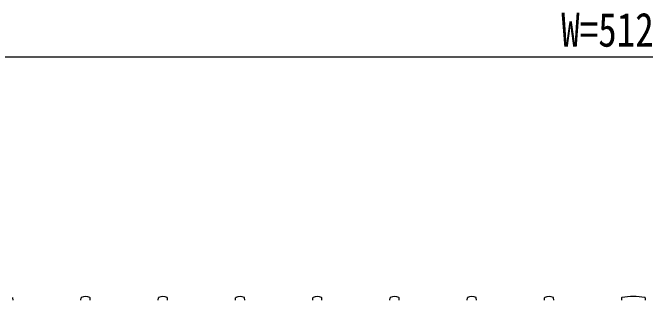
# Model space of a CAD drawing. Units: millimetres, scale not verified. Extents: x -16832 to 16820, y -11892 to 11880.
# Drawn here: x -2477 to -839, y 5992 to 6736 of the extents above; entities that cross this region are included whole.
import ezdxf
from ezdxf.enums import TextEntityAlignment as Align

# ---------------------------------------------------------------- set-up
doc = ezdxf.new("R2010")
doc.units = ezdxf.units.MM
doc.header["$LTSCALE"] = 50
doc.layers.add('0-4_YKK_13', color=4, linetype='Continuous')
doc.layers.add('0-6_YKK_D', color=6, linetype='Continuous')
doc.styles.add('ＭＳ ゴシック', font='')
doc.styles.get('ＭＳ ゴシック').set_extended_font_data('MS Gothic')

msp = doc.modelspace()

# ---------------------------------------------------------------- linework, layer by layer
at = {"layer": '0-4_YKK_13'}
for p, q in [((-2476.43, 5992.32), (-2476.8, 5998.45)), ((-2300.43, 5992.32), (-2300.05, 5998.45)), ((-2276.43, 5992.32), (-2276.8, 5998.45)), ((-2100.43, 5992.32), (-2100.05, 5998.45)), ((-2076.43, 5992.32), (-2076.8, 5998.45)), ((-1900.43, 5992.32), (-1900.05, 5998.45)), ((-1876.43, 5992.32), (-1876.8, 5998.45)), ((-1700.43, 5992.32), (-1700.05, 5998.45)), ((-1676.43, 5992.32), (-1676.8, 5998.45)), ((-1500.43, 5992.32), (-1500.05, 5998.45)), ((-1476.43, 5992.32), (-1476.8, 5998.45)), ((-1300.43, 5992.32), (-1300.05, 5998.45)), ((-1276.43, 5992.32), (-1276.8, 5998.45)), ((-1100.43, 5992.32), (-1100.05, 5998.45)), ((-1076.43, 5992.32), (-1076.8, 5998.45)), ((-900.54, 5998.65), (-900.93, 5992.32)), ((-839.81, 5998.65), (-839.43, 5992.32))]:
    msp.add_line(p, q, dxfattribs=at)
for centre, radius, start, end in [((-2477.8, 5998.39), 1, 3.5, 62.3399), ((-2299.05, 5998.39), 1, 117.6601, 176.5), ((-2288.43, 5978.11), 23.89, 62.3399, 117.6601), ((-2277.8, 5998.39), 1, 3.5, 62.3399), ((-2099.05, 5998.39), 1, 117.6601, 176.5), ((-2088.43, 5978.11), 23.89, 62.3399, 117.6601), ((-2077.8, 5998.39), 1, 3.5, 62.3399), ((-1899.05, 5998.39), 1, 117.6601, 176.5), ((-1888.43, 5978.11), 23.89, 62.3399, 117.6601), ((-1877.8, 5998.39), 1, 3.5, 62.3399), ((-1699.05, 5998.39), 1, 117.6601, 176.5), ((-1688.43, 5978.11), 23.89, 62.3399, 117.6601), ((-1677.8, 5998.39), 1, 3.5, 62.3399), ((-1499.05, 5998.39), 1, 117.6601, 176.5), ((-1488.43, 5978.11), 23.89, 62.3399, 117.6601), ((-1477.8, 5998.39), 1, 3.5, 62.3399), ((-1299.05, 5998.39), 1, 117.6601, 176.5), ((-1288.43, 5978.11), 23.89, 62.3399, 117.6601), ((-1277.8, 5998.39), 1, 3.5, 62.3399), ((-1099.05, 5998.39), 1, 117.6601, 176.5), ((-1088.43, 5978.11), 23.89, 62.3399, 117.6601), ((-1077.8, 5998.39), 1, 3.5, 62.3399), ((-899.54, 5998.59), 1, 99.38883, 176.5), ((-870.18, 5821), 181, 80.61117, 99.38883), ((-840.81, 5998.59), 1, 3.5, 80.61117)]:
    msp.add_arc(centre, radius, start, end, dxfattribs=at)
at = {"layer": '0-6_YKK_D'}
msp.add_line((-3295.93, 6622), (1630.07, 6622), dxfattribs=at)

# ---------------------------------------------------------------- texts
at = {"layer": '0-6_YKK_D', "style": 'ＭＳ ゴシック', "width": 0.8}
msp.add_text('W=5126', height=87.98, dxfattribs=at).set_placement((-1056.93, 6622), align=Align.BOTTOM_LEFT)

doc.saveas('drawing.dxf')
